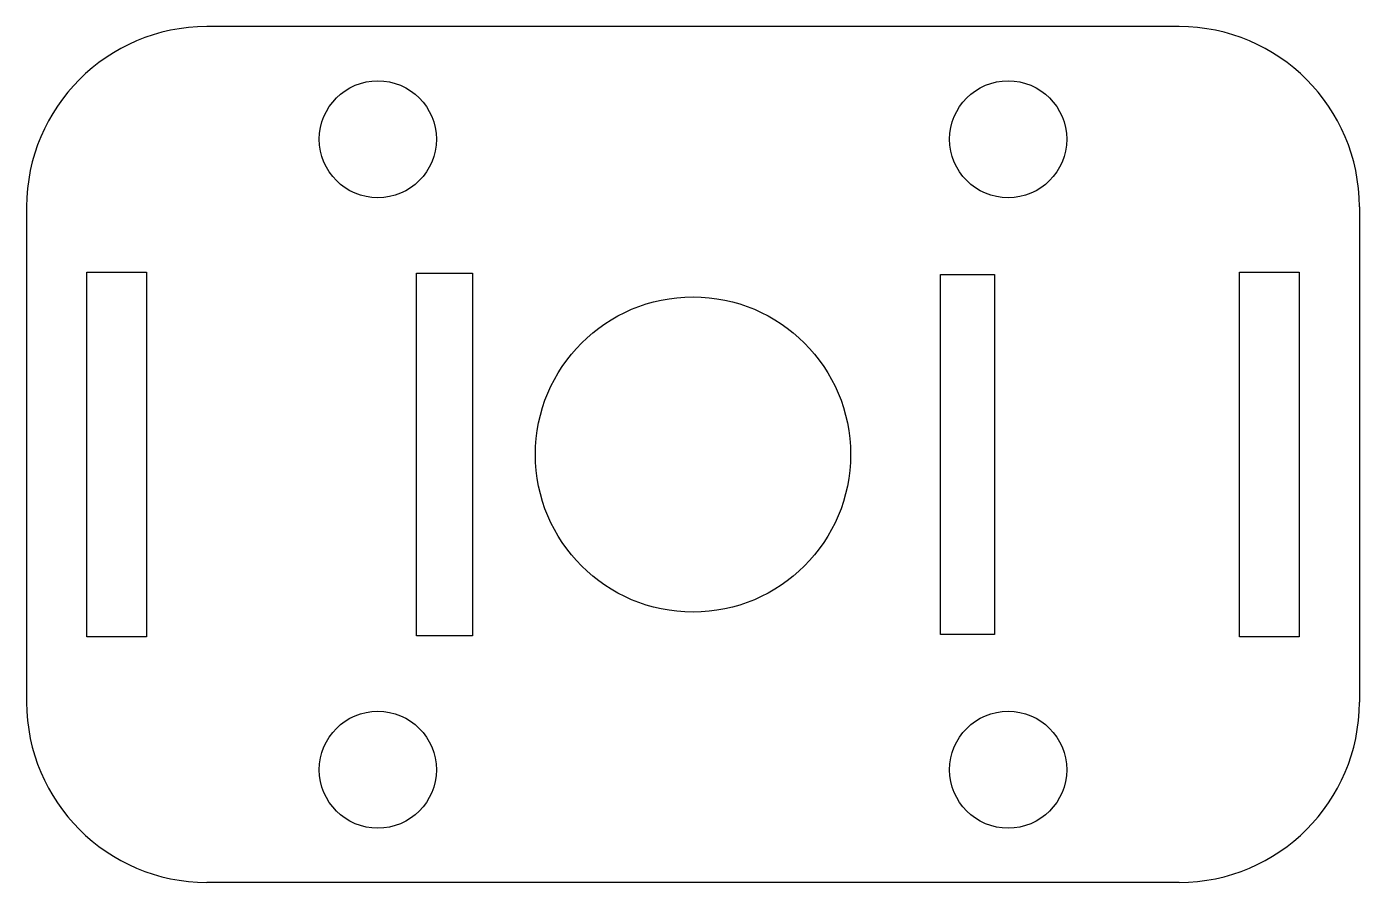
# Model space of a CAD drawing. Extents: x -148 to 0, y -48 to 48.
import ezdxf

# ---------------------------------------------------------------- set-up
doc = ezdxf.new("R2010")
doc.units = 0
doc.layers.add('Shape2DView', color=7, linetype='CONTINUOUS')

msp = doc.modelspace()

# ---------------------------------------------------------------- linework, layer by layer
at = {"layer": 'Shape2DView'}
for p, q in [((-20, 47.5), (-128, 47.5)), ((-148, 27.5), (-148, -27.5)), ((0, 27.5), (0, -27.5)), ((-141.3, 20.25), (-134.7, 20.25)), ((-141.3, -20.25), (-141.3, 20.25)), ((-134.7, 20.25), (-134.7, -20.25)), ((-104.7, 20.125), (-98.5, 20.125)), ((-104.7, -20.125), (-104.7, 20.125)), ((-98.5, 20.125), (-98.5, -20.125)), ((-46.5, 20), (-40.5, 20)), ((-46.5, -20), (-46.5, 20)), ((-40.5, 20), (-40.5, -20)), ((-13.3, 20.25), (-6.7, 20.25)), ((-13.3, -20.25), (-13.3, 20.25)), ((-6.7, 20.25), (-6.7, -20.25)), ((-134.7, -20.25), (-141.3, -20.25)), ((-98.5, -20.125), (-104.7, -20.125)), ((-40.5, -20), (-46.5, -20)), ((-6.7, -20.25), (-13.3, -20.25)), ((-20, -47.5), (-128, -47.5))]:
    msp.add_line(p, q, dxfattribs=at)
for centre, radius in [((-109, 35), 6.5), ((-39, 35), 6.5), ((-74, 0), 17.5), ((-109, -35), 6.5), ((-39, -35), 6.5)]:
    msp.add_circle(centre, radius, dxfattribs=at)
for centre, start, end in [((-128, 27.5), 90, -180), ((-20, 27.5), 0, 90), ((-128, -27.5), -180, -90), ((-20, -27.5), -90, 0)]:
    msp.add_arc(centre, 20, start, end, dxfattribs=at)

doc.saveas('drawing.dxf')
